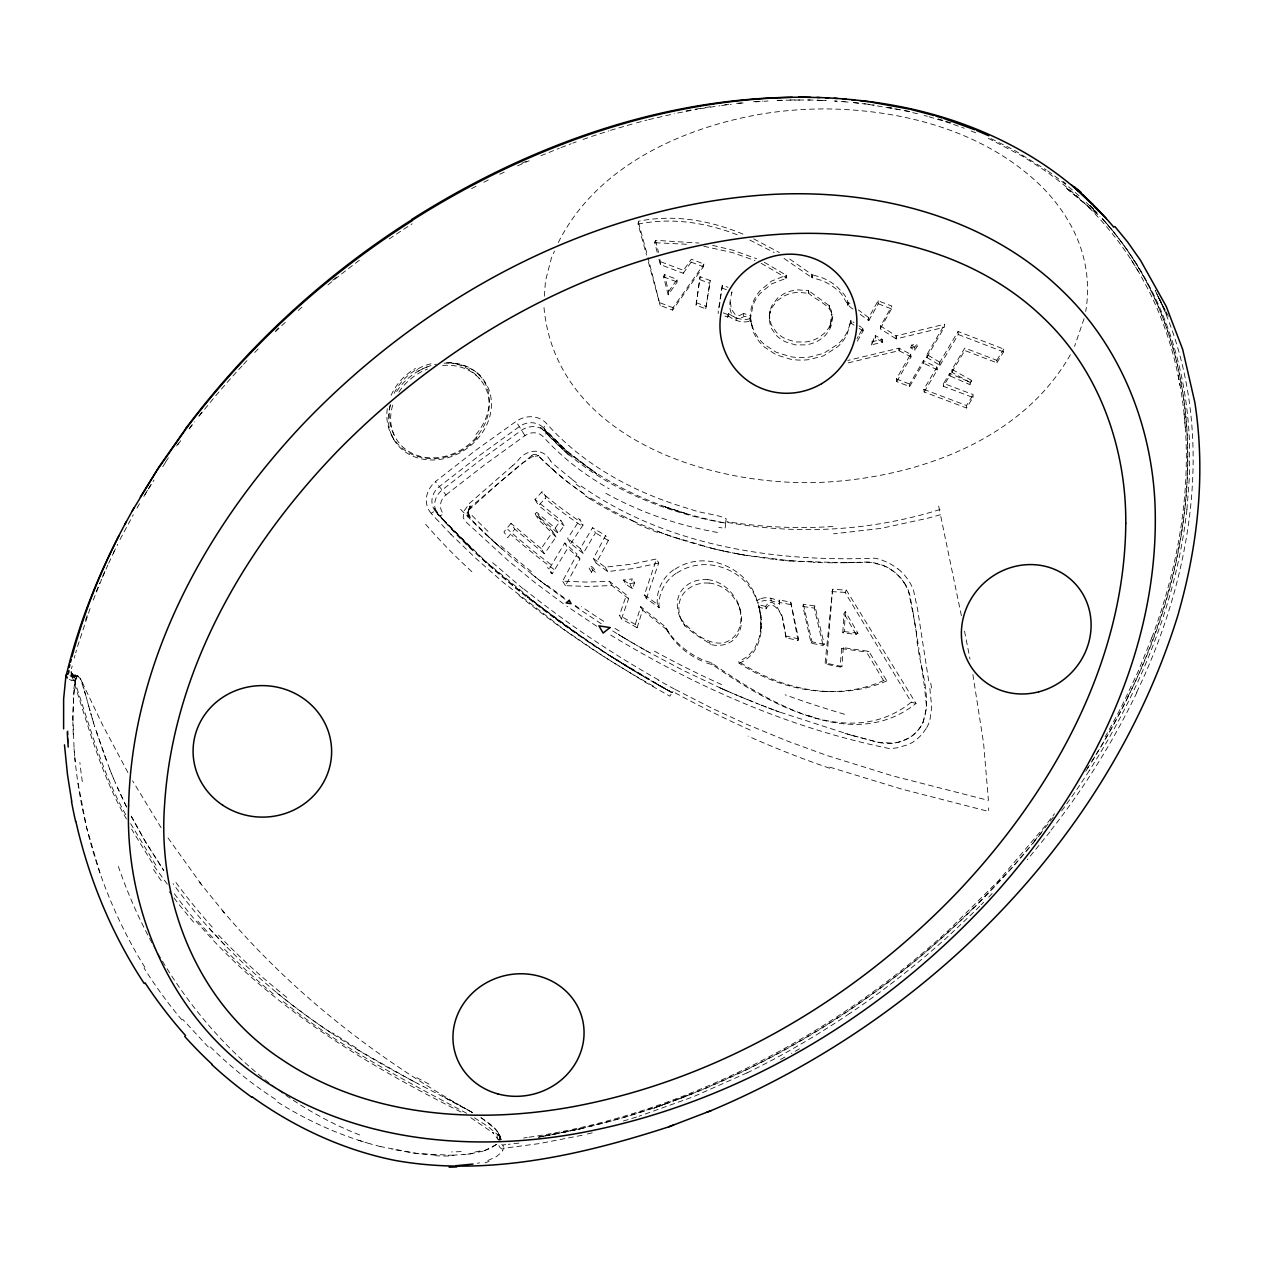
<?xml version="1.0" encoding="UTF-8"?>
<svg xmlns="http://www.w3.org/2000/svg" width="1263" height="1263" viewBox="0 0 1263 1263"><rect width="100%" height="100%" fill="white"/><g stroke="black" fill="none" stroke-linecap="round" stroke-linejoin="round"><path stroke-width="0.75" stroke-dasharray="5 3.75" d="M949.697 375.774L949.697 373.311L969.968 382.2L970.205 384.773L949.697 375.774L943.398 386.289L972.968 397.482L966.527 408.012L924.184 392.019L923.806 389.367L936.893 367.233L923.411 360.618L909.692 384.047L909.613 386.525L896.683 381.631L896.335 378.995L910.686 354.208L898.956 348.178L847.805 360.46M696.071 305.157L700.081 276.708L710.232 280.56L705.733 308.803L696.071 305.157L700.081 276.708M896.177 338.894L896.114 335.879L944.708 324.212L944.329 327.275L896.177 338.894L896.225 335.942L880.627 325.996L891.836 306.072L878.101 300.799L868.723 317.629L868.786 320.676L859.361 313.745M719.247 307.225L722.341 285.154L728.025 287.317M952.223 369.491L971.373 380.289L971.373 383.21C972.715 375.127 967.9 388.325 971.373 383.21L952.176 372.396L952.049 369.38L964.806 348.035L996.823 360.302L996.886 362.765L964.806 350.498L964.806 348.035M909.613 386.525L923.364 363.065L923.411 360.618M725.657 522.993L725.12 528.487L718.805 527.35M808.573 293.205L808.636 290.727L798.027 289.858A32.064 26.855 1.4 0 0 784.007 293.679L777.534 298.131L771.977 305.567A33.296 27.897 1.3 0 0 769.499 315.939L771.172 324.575L776.303 332.185A33.264 27.897 1.4 0 0 785.886 339.005L795.627 341.973L805.92 341.957A32.791 27.486 1.5 0 0 819.261 337.3L825.307 332.532L828.67 328.096A32.317 27.091 1.5 0 0 831.954 317.881L831.37 310.809L829.317 305.757L808.683 290.743L808.778 293.284C817.224 301.478 834.654 305.599 832.128 320.597A32.601 27.297 1.5 0 1 828.812 330.89L825.402 335.358L819.308 340.189A33.075 27.691 1.5 0 1 805.841 344.878L795.437 344.894L785.602 341.894A33.533 28.086 1.4 0 1 775.94 335.027L770.762 327.338L769.056 318.623A33.564 28.086 1.4 0 1 771.551 308.172L777.171 300.673L783.707 296.158A32.333 27.076 1.4 0 1 797.869 292.321L808.778 293.284L808.683 290.743M939.53 365.007L939.593 362.102M927.026 357.587L927.105 354.682M728.814 313.698A28.749 24.265 3.8 0 0 736.25 317.787A19.277 16.23 4 0 0 745.486 319.428A14.13 11.872 4 0 0 750.222 318.56L749.906 321.055A14.019 11.777 4 0 1 745.88 321.876A19.04 16.009 4 0 1 736.108 320.281A28.544 24.076 3.9 0 1 728.735 316.239L728.467 313.429L727.788 317.139L723.02 315.324M785.76 278.286L786.344 275.302L786.738 278.081L771.346 284.017L760.184 293.395A52.525 43.968 1.4 0 0 752.969 305.204L750.443 318.923C744.665 311.74 740.528 322.018 734.75 317.329C727.267 311.519 729.998 299.915 731.909 292.385M725.672 522.629C725.751 521.319 726.02 520.024 726.257 518.73C717.226 514.152 701.454 513.631 690.719 509.242C636.568 493.738 584.406 466.221 546.69 423.658A23.476 21.124 -29.3 0 0 515.983 421.432L475.109 450.733L435.388 481.613L445.997 494.907A14.019 12.677 -33.4 0 0 443.439 513.804A4.72 2.021 -41.4 0 1 438.608 515.288L435.972 511.894A18.787 17.098 -30.3 0 1 439.35 486.587L478.898 455.896L519.425 426.547A18.692 17.114 -33.5 0 1 543.974 428.41M500.259 1138.958L500.353 1136.195L500.827 1139.858A3.568 3.268 -14.2 0 1 500.432 1138.91M765.662 606.445L758.542 604.709L759.031 607.298L766.01 608.94L766.01 605.64L769.167 602.309L772.435 602.514L776.098 605.23L782.113 615.934L786.107 637.783L798.027 640.483L798.595 638.92L790.733 602.135L779.271 599.988L779.681 604.124A29.665 29.444 -9.2 0 0 771.219 600.888A17.824 17.635 -7.9 0 0 764.099 600.62L761.826 601.156M750.443 318.923L751.043 308.93L752.937 302.457A52.683 44.126 1.3 0 1 760.168 290.585L771.377 281.175L785.854 275.413M798.027 640.483L790.733 602.135M790.606 604.535L779.397 602.498M845.357 611.671L844.284 631.5L842.768 632.842L856.061 634.389L857.956 633.205L845.357 611.671L843.984 613.455L842.768 632.842M871.202 344.925L875.133 337.916L875.259 335.516L882.158 339.337L882.742 342.131L871.202 344.925L875.259 335.516M736.124 320.281L736.25 317.787M658.986 259.183L660.407 264.63L683.267 273.313L683.472 270.377L691.35 259.199L703.996 264.014L703.333 266.761L672.611 310.13L660.202 305.457L648.014 257.541M760.468 613.471L760.736 631.989L760.973 617.891L758.542 604.709M996.886 362.765L1003.548 351.888L1003.706 349.046L958.033 331.506L939.846 362.26L940.019 365.307L926.679 357.382L926.931 354.587L944.708 324.212M853.014 309.009C845.01 304.715 844.3 294.184 836.469 289.353A50.946 42.642 1.5 0 0 820.982 280.244L812.014 277.655L812.188 274.766L789.154 258.647M895.972 338.768L880.611 328.964L880.785 326.091M761.052 626.669L759.126 638.131L754.769 648.251L747.949 656.302L738.823 661.559L739.108 663.17C780.897 690.64 836.69 701.612 883.532 680.568L886.815 680.899L868.881 651.392L843.305 647.635L841.663 648.598L840.132 666.99L825.007 664.006L832.585 589.253L846.384 590.153L916.022 703.459C852.02 754.343 766.957 701.328 711.195 662.601A61.808 61.05 -7.8 0 1 702.907 659.965C688.888 653.697 676.258 643.783 667.717 630.9A62.976 61.65 -1.9 0 1 665.206 626.653M843.305 647.635L841.916 666.485L840.132 666.99M683.267 273.313L691.161 262.12L691.35 259.199M832.585 589.253L826.728 659.854L826.381 663.264L825.007 664.006M868.265 320.297L868.47 317.423M972.968 397.482L973.173 394.624L943.65 383.431L949.697 373.311M544.306 296.221L545.505 280.875L551.41 258.015L554.473 251.1M952.176 372.396L952.049 369.38M847.947 305.157C848.562 297.594 841.632 291.5 836.722 286.512A51.104 42.816 1.5 0 0 821.187 277.371L812.188 274.766M811.872 277.623L812.125 274.766L812.014 277.655M943.398 386.289L943.65 383.431M74.059 689.914L72.828 716.31L74.138 749.638M847.836 305.078L848.12 302.267L851.972 305.188M1186.92 509.636L1189.43 476.735L1189.541 443.723A411.817 398.224 -45.8 0 0 1183.573 386.857A379.674 366.096 -47.4 0 0 1172.838 342.873A358.061 344.61 -48.5 0 0 1147.814 283.133L1143.283 275.034A345.683 332.39 -49.3 0 0 1124.891 246.648A345.573 332.28 -49.3 0 0 1103.594 220.299L1101.052 217.568M847.805 304.967L848.105 302.204M850.773 320.534L850.409 323.596L850.773 320.534L853.993 322.633M880.611 328.964L880.627 325.996M880.295 328.759L891.504 308.882L891.836 306.072M1186.92 509.636C1179.153 578.643 1156.845 645.488 1125.57 707.28A730.488 725.341 -2.3 0 1 1089.211 770.714M749.906 321.055L750.222 318.56M668.174 294.784L668.616 291.532L664.291 274.576L677.142 279.439L677.173 282.012L668.174 294.784L663.58 276.865L664.291 274.576M730.393 301.983L731.34 309.198L735.145 314.471L739.392 315.624L743.623 313.492L743.575 316.334L743.733 313.382L750.396 315.908M705.733 308.803L710.232 280.56M731.656 293.411L731.909 291.8M657.218 252.347L654.739 242.749L655.734 240.333L698.928 243.064M718.742 307.762L722.341 285.154M769.704 313.303L770.146 310.651M727.788 317.139L728.467 313.429M802.921 606.493L803.315 604.235L814.919 605.956L824.25 644.256L823.097 645.472L811.114 643.199L802.921 606.493L814.272 608.087L823.097 645.472M786.107 637.783L782.618 617.907M672.611 310.13L673.037 307.714L703.996 264.014M850.725 320.913L847.378 333.606A52.115 43.652 1.5 0 1 837.795 346.678L823.429 355.898L808.904 359.639A53.725 45.026 1.4 0 1 790.48 359.213L776.145 354.808L764.226 346.915A51.767 43.352 1.4 0 1 753.222 331.538L750.569 320.834M75.022 682.951L75.938 678.957M494.812 542.585L472.394 520.624L468.778 514.657L468.605 510.284L471.478 506.305L521.872 463.426L531.991 456.811L538.685 455.627L531.991 456.811M910.828 347.83L911.365 345.194L916.654 343.915L917.159 346.315L914.87 350.277L910.828 347.83L917.159 346.315M390.33 404.476C388.073 414.548 389.288 425.457 393.993 434.693M660.407 264.63L659.949 257.826M71.486 668.711L72.165 666.059M1084.08 318.655L1074.56 346.394M850.236 323.502L847.678 330.969A52.257 43.81 1.5 0 1 838.064 344.089L823.634 353.356L809.062 357.129A53.851 45.184 1.4 0 1 790.591 356.687L776.208 352.266L764.241 344.341A51.909 43.51 1.4 0 1 753.19 328.901L750.554 318.45M74.249 658.086L74.959 655.434M468.131 512.841L469.852 518.619L468.131 512.841L470.183 505.863L467.799 511.831M830.912 323.139L829.617 327.875L831.828 313.887L831.907 315.229M75.701 652.797L76.443 650.145M72.844 720.178L73.57 695.597L75.827 679.352M654.739 242.749L655.734 240.333M640.673 606.619L642.583 610.124L637.105 627.695L635.305 624.443L640.673 606.619L665.175 626.669L666.659 629.606A61.477 60.15 -1.5 0 0 669.943 634.815C678.105 646.751 689.993 656.065 703.286 661.654M814.319 607.961L814.919 605.956M77.517 646.545L90.526 607.156M644.383 594.873L657.565 604.393L659.318 607.787L646.356 598.536L644.383 594.873L656.571 558.941L631.137 564.261L605.166 567.134L593.436 558.514L605.577 535.559L592.521 527.745L580.285 548.474L583.174 553.399L595.457 532.923L592.521 527.745M469.741 506.968L467.973 512.352L469.962 506.416M646.356 598.536L658.702 563.093L656.571 558.941M637.105 627.695L621.443 618.917L619.423 615.365L626.464 594.952L609.508 581.359L586.206 582.085L562.635 581.138L577.08 554.125L564.75 542.979L549.2 568.95L552.215 573.765L567.813 548.095L564.75 542.979M621.443 618.917L628.595 598.757L626.464 594.952M85.474 620.244L87.384 614.876M1151.856 637.704C1175.048 575.375 1188.372 508.815 1186.083 442.145A410.033 396.614 -45.8 0 0 1180.1 385.515L1177.921 374.448M632.337 588.7L630.158 584.753L632.337 578.88L623.48 580.064L625.753 584.138L632.337 588.7L634.547 582.906L632.337 578.88M1151.856 637.72L1138.074 671.632L1122.46 704.659A727.283 722.231 -1.9 0 1 1105.141 736.755M93.241 600.083L101.735 578.943M96.193 591.779L99.824 582.953M766.01 608.94C771.283 597.746 782.444 613.06 782.539 620.038M923.079 722.373L926.6 707.485L924.516 687.214M102.856 575.944L105.161 570.687M102.508 577.207L107.86 565.003M558.325 242.48C596.452 166.448 681.594 127.768 761.826 113.986A325.38 266.035 0.8 0 1 826.823 108.918C903.44 109.818 984.919 131.226 1041.122 186.087A209.942 175.92 -2.2 0 1 1065.325 215.941L1070.629 224.972A184.777 155.049 -3.3 0 1 1085.706 311.472M1136.653 692.377C1194.561 571.571 1217.469 423.784 1159.276 298.715M108.665 563.282L114.333 551.173M1127.859 696.734C1203.371 549.326 1220.105 350.009 1102.678 219.067M591.7 572.297C583.964 562.54 594.668 565.54 595.189 572.202M113.196 553.289L117.727 544.321M499.564 1137.395A41.679 17.729 12.5 0 1 499.343 1139.921L499.848 1139.763M74.485 676.747C78.274 671.032 83.832 684.814 84.021 689.266M591.447 572.297L592.679 569.881L589.995 565.319M628.595 598.757L611.892 585.527L588.779 586.427L565.429 585.685L579.954 558.988L577.08 554.125M658.702 563.093L633.458 568.524L607.708 571.571L596.136 563.172L608.356 540.501L605.577 535.559M120.017 539.522L133.278 514.783M394.119 393.314C401.602 377.858 416.664 366.428 433.525 363.223M972.889 674.6L983.624 743.481L988.424 800.395L892.136 775.735L826.476 755.337L786.281 740.623L746.591 724.236L712.537 708.527L674.474 689.093L672.232 692.598L662.822 687.514M916.022 703.459L911.302 702.133L848.389 597.983L845.168 592.394L846.384 590.153M1070.408 354.682C1021.956 439.966 918.785 476.672 825.56 482.134C711.843 488.402 553.099 437.772 543.706 303.878M857.04 338.61L858.193 336.542M859.345 334.458L862.834 328.191L859.029 325.838M857.356 341.184L863.118 330.843L862.834 328.191M868.786 320.676L878.211 303.783L878.101 300.799M914.87 350.277L914.728 347.23L916.654 343.915M896.683 381.631L911.049 356.861L910.686 354.208M137.004 508.058L139.972 502.942M926.679 357.382L944.329 327.275M924.184 392.019L937.304 369.901L936.893 367.233M940.019 365.307L958.254 334.506L958.033 331.506M951.828 372.206L964.806 350.498M144.85 494.622L147.597 490.123M148.513 488.623L152.176 482.64M143.856 496.501L154.07 479.987M966.527 408.012L966.527 405.518L973.173 394.624M996.823 360.302L1003.706 349.046M1085.722 771.314L1088.722 766.467M1091.99 761.179C1178.884 624.285 1225.284 441.229 1150.056 288.88A346.615 333.4 -49.4 0 0 1101.462 217.631M811.162 643.12L811.983 641.825L803.315 604.235M583.174 553.399L570.702 543.595L567.64 538.417L579.938 519.63L578.343 518.556M926.205 728.498L922.906 733.124A44.205 42.863 -69.3 0 1 917.459 738.681L912.896 742.091A37.069 36.074 -72.1 0 1 908.034 744.696L896.983 747.838A57.545 56.204 -77.9 0 1 888.899 748.454C789.343 728.183 694.366 686.251 607.819 633.3M570.702 543.595L583.048 525.029L579.938 519.63M552.736 531.597L555.988 536.996L544.432 553.794L541.196 548.584L552.736 531.597L535.086 513.883L536.759 512.32L555.183 528.108L558.435 533.554L564.087 525.755L560.835 520.23L534.975 499.517L542.474 491.228L546.09 497.401L538.606 505.579L564.087 525.755M165.611 461.958L169.542 456.101M162.738 466.647L166.684 460.758M499.327 1139.936L499.28 1139.889A41.79 17.761 12.3 0 0 499.627 1137.742C499.343 1130.543 490.012 1123.486 480.745 1117.502M176.631 445.965L178.667 443.076M668.616 291.532L677.142 279.439M555.183 528.108L560.835 520.23M555.578 618.617C592.9 645.551 631.658 670.464 672.011 692.629L669.911 696.181L646.435 682.873L602.988 656.097L564.056 629.558L503.006 582.227L475.898 558.404L450.859 534.296M177.815 444.734L180.956 440.424M1041.486 832.775L1030.766 845.973M1050.011 831.859L1027.277 859.724M510.994 523.356L503.953 531.881L507.742 537.612L514.736 529.165L510.994 523.356L541.196 548.584M1034.634 841.126L1011.474 868.312L974.673 907.102M477.067 436.414L476.214 437.408M1029.534 847.41C906.945 993.792 734.861 1102.031 545.869 1135.8M238.675 369.585L242.37 365.623M243.585 364.297L247.28 360.334M988.692 897.156L992.386 893.257M976.125 909.849L979.899 906.029M981.162 904.766L983.672 902.224M973.568 912.328L950.25 934.431A905.366 889.91 37.9 0 1 849.715 1013.479M468.605 510.284L499.548 482.434L531.944 455.438M555.988 536.996L538.638 519.709L540.296 518.146L536.759 512.32M911.302 702.133C849.794 751.99 766.452 702.244 712.253 664.559A60.245 59.503 -8.1 0 1 703.238 661.78M496.58 1144.325L484.692 1150.672M496.343 1144.546L490.17 1148.525L480.935 1151.761M844.189 631.579L857.956 633.205M512.589 465.7L469.804 503.069L463.805 511.278L463.221 517.909L466.3 522.251L508.231 560.725L534.517 582.227L563.377 603.714M445.997 494.907L484.487 464.926L524.966 435.593A14.114 12.772 -30.1 0 1 543.39 436.903A272.319 235.139 -4 0 0 604.456 486.002L609.113 488.813M674.916 569.266C705.228 548.821 749.859 567.797 757.689 603.146M676.794 573.118C705.733 553.526 748.312 569.771 757.737 603.319A12.567 12.425 -8.8 0 1 760.721 601.551L761.242 601.346M416.506 370.296L417.674 369.617M471.604 188.645L476.83 185.866M483.824 182.219L489.113 179.567M747.096 1072.84L693.071 1096.852L639.062 1116.224M499.706 174.262L505.058 171.752M521.84 163.274L526.782 161.08M517.546 165.863L529.165 160.748M886.815 680.899C838.521 702.039 781.513 690.008 738.823 661.559M540.817 155.744L559.288 148.276M77.532 675.879L80.564 678.926L85.552 694.634M678.499 1099.078L705.906 1088.075L746.18 1069.729A888.884 874.533 36.5 0 0 974.468 906.913M560.977 147.629L571.113 143.745M664.638 1104.178L692.266 1093.695L653.808 1108.267L664.638 1104.178L622.754 1117.787L580.727 1128.712L545.379 1135.879M739.108 663.17C760.752 654.913 765.046 627.143 759.031 607.298M487.85 1160.539L496.296 1156.703L501.206 1152.598A51.972 22.166 13.6 0 0 502.721 1150.277M572.802 143.098L576.212 141.898M583.032 139.483L589.853 137.067M591.558 136.467L608.734 130.894M761.257 598.488L763.657 597.936A18.187 17.998 -8 0 1 770.904 598.283A30.58 30.359 -9.4 0 1 779.034 601.362L779.681 604.124M623.433 1120.991L637.278 1116.792M610.455 130.342L634.721 123.332M483.208 1151.13L467.926 1154.271L448.318 1155.456M938.693 506.084L940.43 514.736L927.358 518.304L880.879 528.408L833.469 533.839M636.457 122.874L646.909 120.096M841.663 648.598L866.481 652.024L868.881 651.392M871.675 341.878L882.158 339.337M848.168 362.876L899.019 350.672L911.049 356.861M587.358 1134.016L592.679 1132.753M648.645 119.638L674.395 113.717M582.054 1135.279L539.08 1143.615L503.353 1148.32A53.046 22.545 12.8 0 1 502.769 1150.293M477.446 1163.286L479.593 1162.828M542.269 1136.447L538.417 1137.221L543.643 1136.226M544.195 1136.069L580.727 1128.712L545.174 1135.769M677.631 113.023L697.113 109.313M540.28 1136.874L544.006 1136.163M685.935 110.939L691.745 109.865M539.806 1136.684L543.39 1136.069M695.629 109.155L701.47 108.176M700.365 108.776L706.87 107.687M472.583 1153.545L463.521 1154.698M634.547 582.906L625.753 584.138M705.354 107.529L711.195 106.645M710.138 107.197L719.91 105.76M523.592 1138.01L527.176 1137.489M528.96 1137.221C604.251 1126.264 677.284 1102.062 745.58 1068.782A869.228 856.203 33.9 0 0 847.741 1009.626A901.34 885.947 38 0 0 947.897 930.926L998.417 880.864L1044.643 826.618A794.238 787.07 22.4 0 0 1054.463 813.735M721.552 105.539L731.34 104.276M518.904 1143.078L508.326 1144.341M724.851 104.734L728.751 104.261M736.55 103.361L744.365 102.54M738.208 103.487L746.054 102.682M505.689 1144.641L503.037 1144.91L503.353 1148.32M753.49 101.735L762.615 101.072M755.227 101.877L768.046 100.993M777.219 100.33L801.01 99.998M777.219 100.535L782.713 100.298M855.604 562.445L863.545 562.082A46.036 45.705 30.6 0 1 904.497 583.317M854.577 562.461L850.867 562.588M453.938 1155.345L418.1 1153.672L380.747 1146.646M849.036 562.635L869.718 562.256L882.679 565.224A46.999 46.842 26 0 1 896.762 573.986A48.799 48.626 28.3 0 1 900.614 577.901L906.029 585.495A36.864 36.58 44.5 0 1 908.397 590.626L914.459 620.97M849.652 562.635L845.389 562.73M846.652 562.698L794.49 561.34L744.76 555.136M845.121 562.73L834.59 562.824M789.975 99.951L810.151 100.061M655.355 242.733L690.024 244.422M832.933 562.824L825.702 562.745M822.56 562.682L818.014 562.556M808.178 99.951L826.223 100.582M822.513 691.382L833.627 691.65L831.796 691.587M813.467 562.398L814.982 562.461M825.907 100.519L817.272 100.172L819.277 100.282M845.168 592.394L831.685 591.605M836.595 101.151L834.527 101.024L845.231 101.782M435.356 1155.156L413.901 1153.103L391.846 1149.235M790.827 561.072L785.049 560.567M709.127 583.127L706.948 583.001A29.507 29.002 -24.8 0 0 704.17 583.064A29.791 29.254 -24.3 0 0 688.556 588.637L687.656 589.395A22.845 22.371 -23.9 0 0 682.209 595.441C677.284 603.493 678.105 613.992 682.415 622.138C689.345 632.116 701.691 638.131 711.669 644.761C717.226 645.961 723.225 645.582 728.419 643.167C745.944 634.863 743.654 610.503 734.577 596.641M843.116 101.656L851.688 102.445M707.754 579.717L705.386 579.559A29.807 29.317 -24.9 0 0 702.717 579.606A29.886 29.365 -24.4 0 0 687.925 584.485L686.046 585.921A22.671 22.213 -24 0 0 680.583 592.031C675.105 601.077 677.063 612.697 682.083 621.491M783.597 560.425L779.271 559.998M853.851 102.571L862.424 103.519M853.393 102.635L865.344 104.024M448.491 362.528C460.648 363.712 472.204 369.775 479.987 379.216M777.108 559.762L775.656 559.604M71.186 675.468L76.901 676.605L70.949 674.584L72.67 676.131L71.47 674.679C87.684 723.494 100.44 774.061 126.489 819.024M773.493 559.351L746.654 555.467M864.145 103.724L874.391 105.082M868.755 104.45L900.645 109.928M703.823 246.269L732.493 252.568L755.006 260.557M745.407 555.262L741.097 554.504M744.617 555.12L739.344 554.189M888 107.213L891.394 107.829M887.384 107.371L894.125 108.602M740.718 554.441L737.639 553.873M739.171 554.157L724.315 551.189M712.585 245.369L732.666 250.137L756.663 258.741M737.039 553.747L726.43 551.647M824.25 644.256L811.983 641.825M841.916 666.485L826.381 663.264M895.799 108.934L902.508 110.291M722.215 550.731L725.609 551.473M723.699 551.063L708.306 547.479M904.892 110.465L913.275 112.312M904.182 110.655L919.148 114.144M719.799 550.194L721.757 550.636M798.595 638.92L786.407 636.063M718.363 549.879L713.911 548.837M713.263 548.695L669.722 535.844M706.38 546.974L707.501 547.258M680.694 618.554C692.187 634.247 721.757 656.634 737.324 632.51C742.991 622.327 741.791 608.987 735.366 599.404M704.138 546.39L705.259 546.69M380.795 1146.693L370.059 1143.804M924.106 115.454L927.389 116.307M852.115 735.461L878.195 742.249L892.909 743.181A44.41 43.431 -77.9 0 0 902.066 741.16L910.134 737.276A33.122 32.27 -71.5 0 0 915.691 732.824L918.169 730.061A37.827 36.753 -69.9 0 0 922.369 723.731C934.004 694.887 917.38 663.454 916.559 633.947M851.783 735.382L778.734 711.779M929.031 116.78L943.714 121.137M807.61 715.363L814.335 717.321M844.9 733.424L876.443 741.934A49.983 48.925 -83.8 0 0 889.152 743.418A43.652 42.642 -75.1 0 0 901.798 741.192L906.487 739.297A36.28 35.301 -70.3 0 0 913.559 734.656A34.685 33.722 -70.1 0 0 923.079 722.357M369.664 1143.662C336.195 1134 304.336 1119.113 274.955 1100.436M938.093 118.848L943.003 120.348M358.66 1140.3L364.154 1142.036M678.657 538.875L680.299 539.412M946.255 121.343L952.744 123.474M945.324 121.658L951.781 123.79M677.505 538.496L671.284 536.396M829.68 767.115L901.498 789.043L988.724 811.462L988.692 810.199M670.511 536.112L660.36 532.433M668.885 535.544L664.954 534.138M531.912 455.406A4.752 4.326 -29.4 0 1 538.259 455.706C552.847 469.883 568.76 484.045 586.364 495.175M953.549 124.421L964.143 128.226M662.649 533.286L663.801 533.712M778.608 711.748L776.35 710.911M779.745 712.158L773.43 709.822M737.134 234.713C715.158 226.219 691.714 221.009 668.08 221.072A132.852 110.497 7.1 0 0 638.099 224.104L638.178 221.325L647.556 255.836M660.344 302.931L673.037 307.714M772.972 709.648L768.078 707.785M774.093 710.059L756.584 703.302M696.102 302.615L706.222 306.435M723.241 312.861L728.246 314.755M896.335 378.995L909.692 384.047M923.806 389.367L966.527 405.518M661.591 532.907L634.942 521.887M660.975 261.836L683.472 270.377M700.002 279.676L709.664 283.338M722.278 288.138L726.493 289.748M663.58 276.865L677.173 282.012M691.161 262.12L703.333 266.761M878.211 303.783L891.504 308.882M958.254 334.506L1003.548 351.888M658.055 531.565L659.854 532.244M764.952 706.585L766.625 707.233M761.621 705.291L763.278 705.938M760.137 704.707L738.602 695.929M971.105 130.989L976.315 133.073M742.944 234.081C719.373 224.277 694.034 218.152 668.411 218.246A132.883 110.623 7.1 0 0 638.415 221.262L638.099 224.104L646.53 255.11M753.158 701.928L749.622 700.507M747.791 699.749L744.096 698.234M740.418 696.687L742.249 697.46M738.808 696.024L730.282 692.392M735.113 694.461L736.834 695.187M733.424 693.734L728.072 691.414M728.751 691.714L726.02 690.514M724.994 690.072L727.22 691.05M722.957 689.172L725.688 690.372M721.947 688.714L724.141 689.693M719.91 687.814L722.578 688.998M720.984 688.288L683.63 670.59L649.956 652.813M749.812 240.049L774.093 252.489M635.21 522.029L626.069 517.719M761.179 263.32L786.738 278.081M633.726 521.351L613.881 511.515A281.602 237.523 0.7 0 1 606.051 507.11L590.847 498.096M991.045 138.598L1012.8 149.46M988.313 138.314L1022.919 156.407L1044.69 170.473A356.34 342.92 -48.4 0 1 1094.105 212.831L1100.405 219.651A344.089 330.953 -49.3 0 1 1121.623 245.89A344.199 331.064 -49.3 0 1 1139.936 274.15L1148.699 290.427A357.887 344.578 -48.5 0 1 1169.38 341.705A378.047 364.612 -47.5 0 1 1180.068 385.515M753.711 238.849L779.397 252.584M937.304 369.901L923.364 363.065M444.671 1097.594L472.915 1112.798M450.938 1100.815L420.026 1084.791M764.32 262.278L786.344 275.302M453.401 1102.11L472.536 1112.561C378.632 1060.194 292.242 993.334 222.793 910.907L225.272 913.938L199.633 882.379L202.017 885.331L167.726 837.511M415.006 1082.154L423.01 1086.338M409.986 1079.486L417.848 1083.622M461.011 1112.008C352.945 1057.952 246.759 992.181 174.073 893.399M412.685 1080.875C364.328 1055.536 317.708 1026.519 275.539 991.723M674.474 689.093L658.181 680.126M407.491 1078.113L355.913 1048.748M882.742 342.131L875.133 337.916M672.121 692.613C604.551 655.734 540.453 612.002 483.397 560.219M635.305 624.443L619.423 615.365M650.019 652.86L644.651 649.845M661.796 686.946L655.655 683.488M668.427 690.577L653.713 682.273M646.64 650.966L648.314 651.897M466.663 1113.287C403.418 1079.581 339.084 1046.695 283.07 1001.401M644.935 650.003L639.299 646.814M608.356 540.501L595.457 532.923M643.199 649.024L628.311 640.42M672.011 692.629L610.518 656.034L648.85 679.462L629.306 667.985L591.479 643.735L527.224 596.846L567.245 626.732L605.814 653.003M1014.457 150.329L1046.127 169.874M636.236 645.046L637.957 646.04M632.905 643.12L634.547 644.067M470.862 1117.739L493.596 1133.29L492.475 1132.216L498.601 1140.063M631.311 642.188L626.874 639.567M939.846 362.26L926.931 354.587M627.158 639.741L623.038 637.278M625.469 638.731L620.97 636.031M474.43 1117.787L487.865 1126.485L497.164 1134.253M622.691 637.073L616.865 633.537M911.365 345.194L914.728 347.23M618.428 634.484L619.88 635.368M859.14 328.38L863.118 330.843M616.944 633.584L610.787 629.779M610.518 656.034L631.326 669.169M784.007 258.41L811.777 277.544M601.204 623.733L573.007 604.914M854.104 325.175L850.52 322.839M596.641 626.227L566.834 606.161M481.424 1117.976L495.112 1128.759M583.048 525.029L581.469 523.987M332.169 1033.576C271.292 992.986 216.115 943.035 173.047 883.674M72.417 674L72.607 674.126A3.363 3.173 11.9 0 0 75.764 674.963M623.48 580.064L630.158 584.753M581.154 486.034C666.075 545.521 773.035 562.161 874.628 558.199A39.453 39.216 29.4 0 1 881.164 559.793L887.794 562.556A61.192 61.003 26.6 0 1 894.678 566.582L897.977 568.997M575.375 632.479C532.733 602.53 492.033 569.597 455.343 532.544M564.924 599.199L546.642 585.732M583.806 464.405C625.58 494.907 675.216 513.394 725.672 523.15C659.128 511.72 592.868 483.366 546.137 433.02L569.945 456.117L540.627 427.51L546.026 432.135A4.72 2.005 -41.8 0 1 543.374 436.919M868.723 317.629L858.303 309.94M552.215 573.765L550.4 572.439M549.2 568.95L547.368 567.576M581.454 462.653L568.95 453.291L545 430.273L568.95 453.291L596.736 473.862L566.55 450.654L543.99 428.41A4.705 1.958 -41.6 0 1 546.69 423.658M546.8 585.874L542.537 582.606M544.006 583.743L545.332 584.753M542.664 582.717L531.17 573.718M544.432 553.794L514.736 529.165M539.933 580.601L541.306 581.659M543.311 609.098L486.618 562.319L441.087 517.988L472.946 550.068L457.332 534.533M571.918 479.214L554.173 464.673A67.413 61.145 -19.9 0 1 550.479 460.916M538.559 579.528L511.231 557.188L487.407 535.607M580.285 548.474L567.64 538.417M666.659 629.606L642.583 610.124M1063.178 181.509L1065.861 183.688M523.04 588.7L490.06 560.472M519.251 591.005C489.507 565.445 457.553 540.501 434.677 508.547L438.608 515.288A18.74 16.861 -35.8 0 1 442.097 490.028L478.282 461.658L521.414 430.336A18.866 16.987 -28.7 0 1 546.026 432.151L543.99 428.41M595.441 572.202L592.679 569.881M1097.879 214.521L1065.341 187.271L1099.947 216.368M540.296 518.146L558.435 533.554M554.22 470.752L549.5 466.552M579.954 558.988L567.813 548.095M495.791 543.485L497.654 545.174M484.818 533.175L486.618 534.912M477.082 372.696L481.834 377.684M500.211 1136.053L498.79 1134.174M1095.952 212.137L1090.727 206.816A359.197 345.588 -48.3 0 0 1085.359 201.622M208.3 1047.027L182.598 1019.209M1093.411 209.074L1088.564 204.117A346.615 333.4 -49.4 0 1 1095.116 210.779M1094.611 210.305L1097.042 212.784M470.673 547.953L435.972 511.894A4.705 1.989 -41.4 0 0 431.188 513.378L437.124 519.914M224.956 945.198L209.469 928.621M441.813 518.351L439.24 515.525M438.877 515.13L435.972 511.894M550.494 460.9C543.153 446.834 525.424 449.139 517.451 461.311A118.927 104.782 -31.8 0 1 512.636 465.747M74.28 677.142L75.717 679.494M70.854 672.863L72.891 675.642L69.133 670.385M167.332 884.195L154.97 867.318L131.589 829.144M524.966 435.593L516.093 421.589M500.353 1137.963L501.364 1139.463M161.111 827.707L132.568 780.787M155.854 865.202L130.626 823.634M71.138 671.253C88.284 719.657 100.551 770.414 126.253 815.519M565.429 585.685L562.635 581.138M669.706 634.168L665.538 627.395L666.99 629.748M1131.159 259.783L1139.936 274.15M535.086 513.883L538.638 519.709M144.898 967.363C105.176 903.424 81.369 829.949 74.58 755.053M883.532 680.568L866.481 652.024M534.975 499.517L538.606 505.579M904.624 583.238L909.581 593.815L912.96 611.718M498.869 1134.363L499.595 1137.41M856.061 634.389L843.984 613.455M593.436 558.514L596.136 563.172M605.166 567.134L607.708 571.571M609.492 581.359L611.892 585.527M829.317 308.219L829.254 305.693L829.459 308.361M393.835 439.65L390.646 433.351M127.91 772.53L102.54 724.883L80.216 678.168M131.32 816.419L146.54 843.637L163.795 870.554L144.187 839.642L131.21 816.119M1157.934 296.189L1163.286 306.499M1159.402 298.589L1165.275 310.193M1166.128 311.85L1168.638 316.824M126.411 806.662L117.522 787.78M126.663 807.246L115.454 783.06M498.569 1133.685L498.632 1133.811A44.663 18.803 13 0 0 497.433 1131.474M685.02 626.401L683.709 623.559M1166.38 314.329L1155.203 290.301L1166.365 314.25M113.465 778.371L115.77 783.723M111.523 773.666L113.717 778.876M109.628 768.993L111.697 774.014M109.739 769.151L96.099 730.961M710.311 644.446L709.474 642.172M106.013 759.631L94.662 726.399M99.998 873.112L86.673 827.66L77.659 781.276M712.253 664.559L711.622 662.712M468.447 513.725L469.299 516.409L468.257 512.352M93.273 721.883L94.993 727.599M93.636 723.178L90.668 713.027M92.341 718.805L88.71 706.064M739.234 606.824L739.944 609.587M84.479 690.908L86.516 698.123M89.452 708.685L90.052 710.848M87.589 702.023L88.852 706.57M86.073 696.529L88.284 704.486M648.377 261.915L660.202 305.457M655.418 240.333L658.56 252.458M961.38 615.665L940.43 514.736M964.537 631.184L970.016 659.097M468.352 512.92L468.336 511.752M779.271 599.988L779.571 601.63M918.517 615.349L929 682.825M912.991 611.908L916.417 633.047M914.791 622.927L916.733 634.989M929.852 688.446L931.715 707.138L929.915 720.178A34.859 33.848 -69.6 0 1 926.221 728.498M917.333 638.778L918.975 649.308M760.847 615.87L758.842 606.319L760.973 617.891M919.496 652.639L920.538 659.475M921.39 665.08L922.258 670.969M750.948 321.339L751.532 325.223L750.585 318.75L750.617 321.434M922.543 672.926L924.279 685.509M499.769 1137.821L500.085 1140.363M770.904 598.267L771.219 600.888M74.88 758.305L75.212 761.589M949.934 373.422L950.171 375.995M1184.094 413.727L1185.325 427.92M74.296 751.801L74.659 755.89M936.688 367.138L936.909 369.712M74.043 748.564L74.375 752.732M923.648 360.744L923.837 363.302M910.497 354.114L910.67 356.655M899.051 348.225L899.209 350.767M881.685 339.084L881.827 341.626M875.512 335.658L875.638 338.2M829.286 305.709L829.412 308.267M862.676 328.096L862.787 330.638M73.222 734.403L72.859 722.247M851.136 320.77L851.246 323.312M898.956 348.178L899.019 350.672M988.692 809.93L988.645 807.878M750.396 315.576L750.443 318.276M718.221 310.966L718.237 313.524M785.949 275.034L785.949 277.528M553.968 569.392A530.934 395.761 16.8 0 1 511.547 535.086M550.936 564.561A553.857 411.849 17.3 0 1 507.773 529.371M580.506 525.013A379.137 317.455 3.8 0 1 545 498.285M577.286 519.661A392.114 328.869 4.2 0 1 541.306 492.191M659.049 607.803A38.49 37.716 -16.5 0 1 676.684 572.96M657.344 604.409A38.569 37.811 -16.8 0 1 674.774 569.045M757.169 600.62A12.519 12.425 -2.7 0 1 760.215 598.82M709.143 583.001A36.438 35.964 -32.8 0 1 735.082 599.593M707.769 579.575A37.558 37.085 -33.2 0 1 734.166 596.689M428.978 1084.049A326.312 29.128 28.8 0 1 415.653 1077.086M356.308 1047.958A443.013 266.493 34.2 0 1 332.643 1032.834M75.938 678.263A43.037 5.636 88.2 0 1 77.532 675.8M82.332 781.686A291.027 160.575 75.4 0 1 79.885 762.52M359.623 1134.916A408.217 329.864 72.8 0 1 118.375 866.465M448.57 1156.008A263.493 173.031 38.7 0 1 435.593 1155.74M549.484 466.568A292.416 249.821 -0.6 0 1 538.275 455.69M584.769 494.401A312.608 267.756 -1.2 0 1 554.015 470.925M623.985 517.941A342.368 294.105 -1.8 0 1 585.622 495.996M657.597 532.433A384.915 329.754 -1.6 0 1 635.921 523.403M703.065 545.963A392.572 331.159 -0.4 0 1 680.362 539.285M813.483 561.924A428.552 341.863 1.2 0 1 790.875 560.598M844.537 714.258A523.829 264.456 20.7 0 1 785.16 694.839M721.615 684.562A627.537 418.432 21.1 0 1 652.308 649.956M619.186 630.979A659.349 455.311 20.6 0 1 612.634 626.937M603.635 621.27A659.349 455.311 20.6 0 1 581.501 606.682M578.833 608.024A644.114 452.691 20.2 0 1 575.107 605.466M564.04 597.667A644.114 452.691 20.2 0 1 547.4 585.401M531.313 571.586A585.037 416.348 19.9 0 1 499.185 544.242M487.976 531.328A502.248 367.754 18.6 0 1 471.478 514.878M468.305 516.504A4.752 4.342 -33.5 0 1 468.573 510.252M442.618 365.481A51.578 43.731 -33.8 0 1 488.623 411.58A51.578 43.731 -33.8 0 1 427.731 457.648A51.578 43.731 -33.8 0 1 393.598 402.581M398.855 392.13A51.578 43.731 -33.8 0 1 427.526 369.033M500.748 1139.415A46.936 19.498 15.2 0 1 500.937 1139.7M497.59 1134.237A61.824 26.176 13.5 0 1 500.701 1137.979M286.827 997.407A462.811 319.081 33.8 0 1 218.136 934.731M212.91 937.841A459.116 328.633 33 0 1 197.249 920.395M193.681 922.195A463.063 328.096 33.3 0 1 169.226 891.678M161.254 880.721A463.063 328.096 33.3 0 1 151.497 866.465M1128.08 696.829A762.063 756.537 12.2 0 1 1087.49 768.267M1053.342 817.066A762.063 756.537 12.2 0 1 1034.397 840.937M477.019 437.993A53.63 47.126 -32.8 0 1 415.195 455.627A53.63 47.126 -32.8 0 1 387.883 405.328M391.104 395.366A53.63 47.126 -32.8 0 1 415.464 368.449M446.549 362.828A53.709 43.605 -34.8 0 1 486.587 386.478A53.709 43.605 -34.8 0 1 475.314 435.214M418.463 371.133A53.709 43.605 -34.8 0 1 436.288 364.154M940.114 509.478A392.667 342.162 2.2 0 1 725.436 522.029M431.22 513.346A23.602 21.218 -35.3 0 1 435.482 481.74M750.222 730.061A638.62 382.973 26.7 0 1 672.847 691.571M455.169 532.307A497.401 328.175 24.8 0 1 441.513 518.146M829.617 768.22A557.536 303.704 26.3 0 1 748.075 736.14M576.402 482.719A245.796 214.426 -4.5 0 1 571.855 479.277M580.127 487.123A291.642 255.047 -5.5 0 1 575.423 483.713M898.04 568.918A49.052 48.91 22.4 0 1 913.638 590.689L917.664 609.713A275.05 227.024 78.4 0 0 918.533 615.349M931.526 688.019A291.911 201.575 86.1 0 1 930.689 682.446M590.121 498.917A246.127 207.274 1.4 0 1 584.674 495.364M489.049 1161.392A121.311 57.293 20.4 0 1 485.055 1162.734M502.39 1148.935A4.42 4.357 -65.6 0 1 499.422 1146.551A8.794 8.052 0.5 0 1 498.411 1144.562M480.003 1150.972A127.831 63.103 22.2 0 1 471.636 1152.614M461.153 1151.556A192.686 104.15 27 0 1 451.633 1151.935M275.476 1099.331A413.475 360.997 74.4 0 1 209.248 1045.796M181.919 1019.936A415.48 365.528 75.9 0 1 144.029 968.011M68.502 743.481A204.385 80.674 78.9 0 1 67.918 730.63M73.87 688.856A54.735 7.973 87.4 0 1 74.896 682.052M74.549 680.504A3.063 2.779 13.1 0 1 73.822 680.694M73.428 680.583A5.715 5.178 10.4 0 1 71.265 680.126M71.233 680.157A7.168 6.71 9.2 0 1 69.37 679.447M74.628 676.873A7.925 7.657 -4.5 0 1 70.965 675.468M76.569 676.605A3.142 3.047 7.4 0 1 75.748 676.873M76.033 679.305A43.021 5.589 88.7 0 1 77.548 676.037M212.247 927.089A453.606 316.76 33.9 0 1 175.147 881.369M273.313 993.918A455.217 323.486 33.1 0 1 222.288 946.918M494.97 1128.759A47.347 19.813 13.3 0 1 497.18 1131.459M497.18 1135.721A3 2.747 -23.6 0 1 497.654 1134.442M498.49 1139.81A7.389 6.647 -19.3 0 1 497.148 1136.384M74.359 677.647A3.521 3.331 11.9 0 1 71.36 676.636M189.04 428.725A807.91 753.001 -29.4 0 1 193.35 423.058M198.812 416.016A807.91 753.001 -29.4 0 1 202.143 411.817M275.776 330.653A807.91 753.001 -29.4 0 1 278.57 327.97M332.627 280.291A807.91 753.001 -29.4 0 1 338.705 275.397M502.911 1145.241A3.252 2.984 -14.2 0 1 501.743 1144.578M72.512 673.826A3.947 3.71 12 0 1 71.06 672.753M71.123 676.494A3.821 3.6 11.9 0 1 70.002 675.705M849.683 1013.463A873.08 860.008 33.7 0 1 747.128 1072.871M1089.227 770.746A797.742 790.527 22 0 1 1060.494 812.441M1047.659 170.915A359.197 345.588 -48.3 0 1 1079.881 196.554M189.308 428.883A811.256 755.795 -29.4 0 1 194.755 421.779M199.159 416.143A811.256 755.795 -29.4 0 1 237.476 370.912M254.731 352.488A811.256 755.795 -29.4 0 1 259.768 347.309M275.35 331.822A811.256 755.795 -29.4 0 1 285.249 322.381M298.21 310.477A811.256 755.795 -29.4 0 1 304.051 305.267M327.906 284.933A811.256 755.795 -29.4 0 1 361.928 258.378M389.162 238.991A811.256 755.795 -29.4 0 1 412.196 223.788M799.463 1048.827A894.962 880.548 36.2 0 1 791.38 1053.437M784.876 1057.052A894.962 880.548 36.2 0 1 779.981 1059.736M1136.889 692.471A758.668 753.285 8 0 1 1049.806 831.717M658.433 679.857A691.761 444.387 23.7 0 1 523.182 588.447M502.09 549.121A552.831 370.691 23.3 0 1 458.343 506.921M471.873 571.697A546.942 401.713 17.5 0 1 423.894 522.251M653.539 686.251A679.178 451.68 22.7 0 1 516.22 593.2M832.885 526.497A386.383 313.65 -2.5 0 1 726.951 521.619M717.463 532.449A343.189 298.984 -6 0 1 605.766 493.28M451.144 534.486A487.818 330.29 23.4 0 1 437.519 520.088M444.071 363.191A53.977 45.768 -33.8 0 1 490.849 411.533A53.977 45.768 -33.8 0 1 428.425 459.858A53.977 45.768 -33.8 0 1 390.551 404.618M396.661 391.546A53.977 45.768 -33.8 0 1 430.762 365.686M769.577 314.171L769.325 319.05L769.925 311.977L769.577 314.171M686.204 513.615L663.264 506.289L686.204 513.615"/><path stroke-width="1.5" d="M65.802 677.157L63.624 698.992L63.608 728.909M66.434 674.537C79.332 621.207 100.14 569.96 126.268 521.777M69.212 667.401L69.875 664.733M70.57 662.065L71.265 659.397M71.975 656.728C83.279 614.876 99.351 574.365 118.959 535.733M124.627 524.808L133.894 507.963M132.299 510.899L158.649 467.373L186.056 428.204M140.288 497.133L157.212 470.057L184.808 430.62M411.943 219.288C530.444 144.171 669.232 94.567 810.751 97.346M412.243 220.299C525.629 148.292 657.139 100.077 792.359 97.346M706.554 1112.371L711.18 1110.587C926.332 1020.078 1108.756 839.374 1178.284 614.071L1179.137 610.755C1198.161 543.185 1205.66 471.967 1194.83 402.329L1182.657 349.314L1166.254 306.435L1140.489 260.304L1127.606 241.975L1114.866 226.503M252.095 1096.821C294.516 1127.291 342.999 1149.851 394.293 1160.271C486.271 1177.069 581.359 1155.124 668.774 1126.833L673.684 1124.923M668.774 1126.833L711.18 1110.587M473.041 1164.06L456.038 1165.702M798.626 97.109L819.94 97.567M816.877 97.409L828.654 97.93M825.544 97.756L837.369 98.435M834.196 98.261L846.052 99.082M842.831 98.909L854.719 99.872M851.436 99.698C917.554 105.492 983.04 125.384 1039.07 161.443A363.412 349.646 -48.1 0 1 1078.192 190.887M68.439 673.811L66.544 674.063A54.404 7.657 87.6 0 0 65.818 677.236M860.024 100.63L868.565 101.719M870.27 101.956L909.186 109.076M910.86 109.439L934.067 115.517M935.709 115.975L942.245 117.98M943.871 118.485L974.894 129.805M976.646 130.499L988.708 135.757M1077.418 189.261L1081.017 192.371M1071.656 185.077L1093.363 205.001A348.888 335.453 -49.2 0 1 1113.808 227.214M1089.622 202.017L1074.292 186.829L1093.363 205.001A363.412 349.646 -48.1 0 0 1082.423 194.644M1093.79 206.169L1106.341 218.594M144.25 983.577C111.807 934.304 88.868 878.937 75.859 821.424M71.738 801.437L67.492 774.661L64.476 744.854M185.961 428.141A809.504 754.564 -29.4 0 1 412.133 219.573M68.218 747.049A202.648 72.354 79.2 0 1 67.271 731.735M75.606 821.455A355.882 234.239 73.3 0 1 71.486 801.452M185.519 1035.534A425.205 371.448 75.2 0 1 145.119 982.898M212.121 1064.299A414.69 366.759 76.8 0 1 184.714 1036.434M251.842 1097.279A427.889 375.648 75.4 0 1 211.884 1064.646M456.811 1166.917A223.077 129.884 31.4 0 1 449.139 1167.17M67.428 677.931A7.168 6.71 9.2 0 1 66.292 676.226M66.576 676.052A3.41 3.031 21.1 0 1 66.402 675.184M68.818 672.658A3.489 3.363 59 0 1 68.502 671M184.714 430.557A814.667 758.937 -29.4 0 1 412.417 220.583M1125.775 523.229C1124.638 663.059 1051.605 792.706 957.512 892.088C855.004 998.986 721.11 1078.602 574.823 1106.372C476.072 1124.749 366.696 1116.966 281.57 1059.341C198.528 1005.064 157.465 902.54 164.537 805.526C172.81 668.885 246.68 544.037 340.584 447.939C454.775 332.895 606.635 249.395 769.704 235.013C866.939 226.614 973.063 249 1044.675 319.081C1099.41 371.59 1126.312 448.239 1125.775 523.229M128.605 805.762C124.705 913.149 174.436 1023.598 266.414 1082.17C359.466 1143.536 477.903 1152.645 585.148 1131.995C738.239 1102.173 878.29 1018.246 984.651 905.208C1083.212 799.384 1157.776 660.565 1155.25 512.825C1153.908 430.683 1122.191 348.051 1062.325 290.806C982.582 212.989 865.044 186.182 756.537 195.528C583.285 210.447 421.653 299.836 302.694 424.463C205.569 527.429 132.062 661.686 128.605 805.762M569.281 600.335L566.108 602.909L571.097 603.682L569.281 600.335M609.934 627.569L603.161 633.047L598.883 625.848L609.934 627.569M1038.802 691.808A66.86 62.645 -43.9 0 0 1075.066 583.601A66.86 62.645 -43.9 0 0 964.853 612.413A66.86 62.645 -43.9 0 0 1038.802 691.808M821.613 383.668A70.033 67.965 -60.8 0 0 823.665 263.209A70.033 67.965 -60.8 0 0 719.957 324.307A70.033 67.965 -60.8 0 0 821.613 383.668M497.733 1093.869A65.865 60.971 -14.6 0 0 582.732 1020.52A65.865 60.971 -14.6 0 0 475.03 990.729A65.865 60.971 -14.6 0 0 497.733 1093.869M222.919 805.336A69.276 65.755 1.3 0 0 331.395 756.9A69.276 65.755 1.3 0 0 232.739 691.856A69.276 65.755 1.3 0 0 222.919 805.336"/></g></svg>
